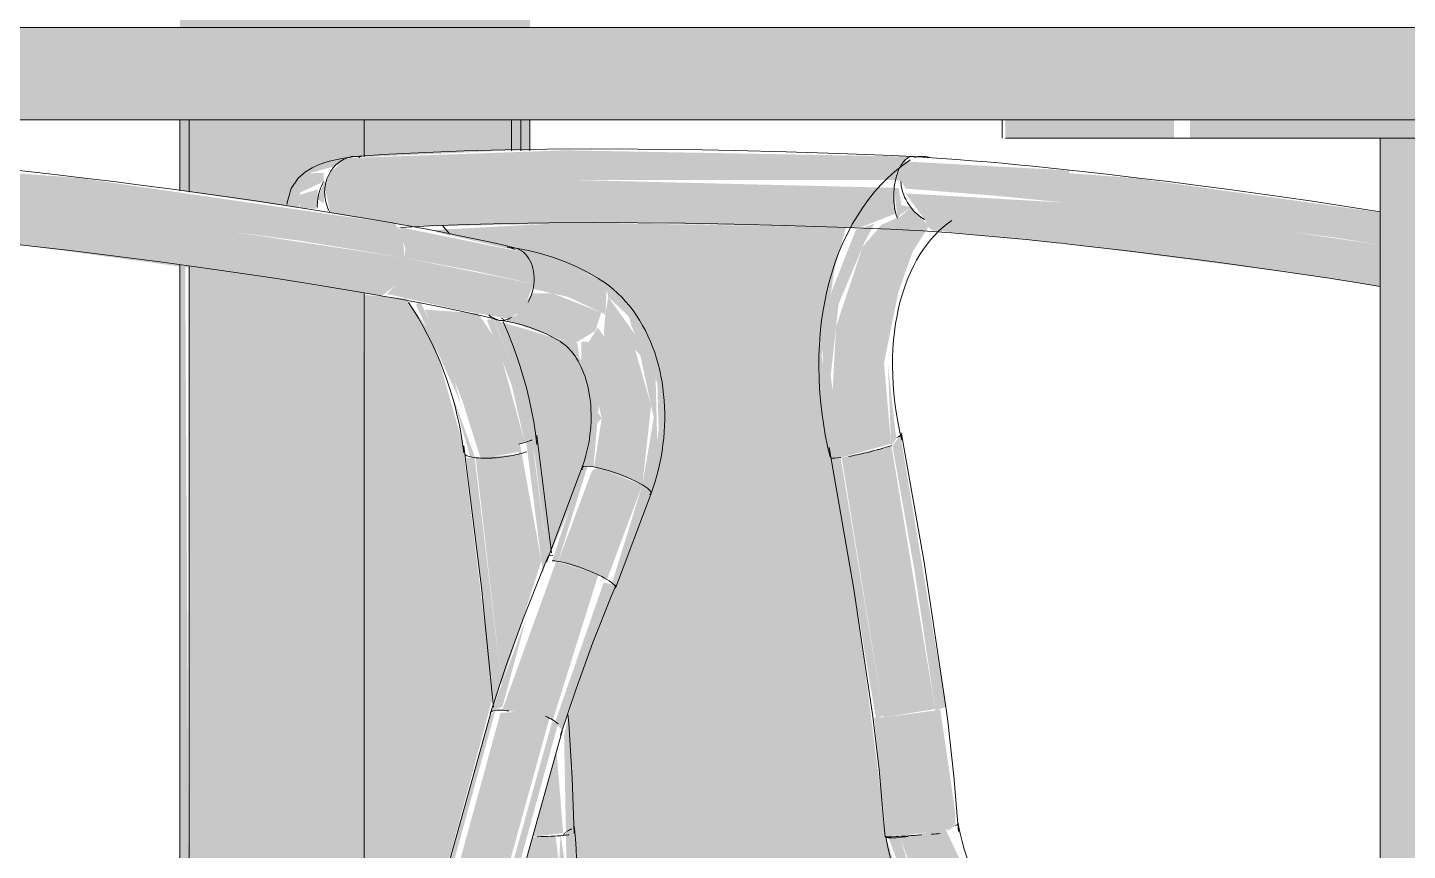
# Model space of a CAD drawing. Header units: inches. Extents: x -55396 to -733, y -290 to 853.
# Drawn here: x -26130.08 to -26111.36, y 18.83 to 30 of the extents above; entities that cross this region are included whole.
import ezdxf

# ---------------------------------------------------------------- set-up
doc = ezdxf.new("R2010")
doc.units = ezdxf.units.IN
doc.header["$MEASUREMENT"] = 0
for name, color, linetype, lineweight in [('A-GLAZ-CWMG', 51, 'Continuous', 9), ('I-FURN', 30, 'Continuous', 9), ('I-WALL', 2, 'Continuous', 9)]:
    doc.layers.add(name, color=color, linetype=linetype, lineweight=lineweight)

# ---------------------------------------------------------------- blocks, each defined once
blk = doc.blocks.new('Falcon 7700 Series Pedestal Base - 36_ Square Top x 30_ - Wheelchair Height-460525-Section 13')
at = {"layer": 'I-FURN'}
for points in [[(-26208.464, 28.75), (-26197.888, 28.75), (-26197.888, 30), (-26223.344, 30), (-26223.344, 28.75), (-26217.104, 28.75)], [(-26205.096, 28.5), (-26202.806, 28.5), (-26202.806, 28.75), (-26205.096, 28.75)], [(-26199.51, 28.5), (-26199.096, 28.5), (-26199.096, 28.75), (-26202.589, 28.75), (-26202.589, 28.5), (-26199.824, 28.5)], [(-26199.824, 0.75), (-26197.888, 0.75), (-26197.888, 28.5), (-26200.01, 28.5), (-26200.01, 0.75)]]:
    blk.add_hatch(color=256, dxfattribs=at).paths.add_polyline_path(points, flags=0)
for p, q in [((-26223.344, 30), (-26197.888, 30)), ((-26197.888, 28.75), (-26223.344, 28.75)), ((-26205.138, 28.75), (-26205.138, 28.5)), ((-26202.806, 28.5), (-26205.096, 28.5)), ((-26202.806, 28.5), (-26202.589, 28.5)), ((-26202.589, 28.5), (-26202.806, 28.5)), ((-26199.51, 28.5), (-26202.589, 28.5)), ((-26200.01, 0.75), (-26200.01, 28.5))]:
    blk.add_line(p, q, dxfattribs=at)
blk = doc.blocks.new('HermanMiller_Collection_Air-Chair_SideChair_Arms - Arms-V2-Section 13')
at = {"layer": 'I-FURN'}
for points in [[(-26124.963, 26.875), (-26124.999, 27.219), (-26125.099, 27.338), (-26129.38, 27.958), (-26130.258, 28.025), (-26130.305, 27.624), (-26126.386, 27.107)], [(-26125.272, 26.362), (-26125.091, 26.5), (-26124.986, 26.747), (-26124.963, 26.875), (-26128.445, 27.401), (-26130.305, 27.624), (-26130.361, 27.076), (-26126.12, 26.5)], [(-26123.211, 26.52), (-26123.283, 26.871), (-26123.352, 26.95), (-26125.043, 27.293), (-26124.957, 27.002), (-26124.963, 26.875), (-26124.027, 26.699)], [(-26123.543, 26.047), (-26123.36, 26.172), (-26123.211, 26.52), (-26124.963, 26.875), (-26125.091, 26.5), (-26125.204, 26.384), (-26124.226, 26.167)], [(-26122.241, 26.106), (-26122.223, 26.448), (-26122.335, 26.593), (-26123.352, 26.962), (-26123.283, 26.871), (-26123.211, 26.52), (-26123.211, 26.45), (-26122.746, 26.344)], [(-26122.668, 25.706), (-26122.375, 25.884), (-26122.298, 26.133), (-26122.956, 26.392), (-26123.238, 26.392), (-26123.447, 26.095), (-26123.607, 26.031), (-26122.76, 25.737)], [(-26121.67, 23.747), (-26121.532, 24.179), (-26121.56, 25.279), (-26121.783, 25.758), (-26122.202, 26.344), (-26122.241, 26.106), (-26121.767, 25.55), (-26121.584, 24.704), (-26121.739, 23.793)], [(-26123.607, 26.031), (-26123.649, 26.065), (-26123.651, 26.047)], [(-26121.739, 23.793), (-26121.62, 24.872), (-26121.839, 25.635), (-26122.241, 26.106), (-26122.259, 25.884), (-26122.254, 25.726), (-26122.566, 25.737), (-26122.566, 25.472), (-26122.418, 25.279), (-26122.291, 24.694), (-26122.394, 24.038), (-26121.832, 23.844)], [(-26122.85, 25.736), (-26123.607, 26.016), (-26123.031, 25.798), (-26122.855, 25.737)], [(-26122.409, 24.575), (-26122.291, 24.694), (-26122.406, 24.849)], [(-26122.882, 22.754), (-26122.483, 24.046), (-26122.558, 23.984), (-26122.962, 22.763), (-26122.902, 22.757)], [(-26122.219, 22.509), (-26121.739, 23.793), (-26122.347, 24.026), (-26122.423, 23.984), (-26122.882, 22.754), (-26122.312, 22.559)], [(-26122.11, 22.422), (-26121.67, 23.747), (-26121.739, 23.793), (-26122.15, 22.462)], [(-26122.957, 20.59), (-26122.338, 22.571), (-26122.909, 22.754), (-26123.64, 20.737), (-26123.119, 20.653), (-26122.957, 20.602)], [(-26122.827, 20.458), (-26122.122, 22.435), (-26122.263, 22.47), (-26122.921, 20.578), (-26122.827, 20.459)], [(-26123.783, 20.719), (-26123.637, 20.782), (-26123.311, 21.997), (-26123.777, 20.737)], [(-26129.5, 0), (-26129.432, 0), (-26123.732, 20.734), (-26123.809, 20.653), (-26129.545, 0)], [(-26129.015, 0), (-26128.699, 0), (-26123, 20.625), (-26123.301, 20.707), (-26123.311, 20.72), (-26123.663, 20.699), (-26129.345, 0), (-26129.131, 0)], [(-26128.699, 0), (-26128.53, 0), (-26122.883, 20.551), (-26122.963, 20.578), (-26127.777, 3.307)]]:
    blk.add_hatch(color=256, dxfattribs=at).paths.add_polyline_path(points, flags=0)
for p, q in [((-26123.428, 27), (-26123.573, 27.021)), ((-26123.688, 26.027), (-26123.591, 26.014)), ((-26122.559, 24.025), (-26123.039, 22.742)), ((-26122.102, 22.392), (-26121.621, 23.678)), ((-26121.644, 23.661), (-26121.621, 23.678)), ((-26123.792, 20.719), (-26129.567, 0)), ((-26128.529, 0), (-26122.828, 20.451))]:
    blk.add_line(p, q, dxfattribs=at)
at = {"layer": 'I-FURN', "flags": 128}
for points in [[(-26125.131, 27.348), (-26125.482, 27.409), (-26125.84, 27.468), (-26126.205, 27.527), (-26126.577, 27.585), (-26126.955, 27.642), (-26127.338, 27.698), (-26127.725, 27.753), (-26128.116, 27.806), (-26128.511, 27.858), (-26128.909, 27.909), (-26129.309, 27.958), (-26129.711, 28.005), (-26130.113, 28.051), (-26130.252, 28.066)], [(-26123.472, 27.012), (-26123.653, 27.054), (-26123.842, 27.096), (-26124.038, 27.138), (-26124.24, 27.18), (-26124.449, 27.222), (-26124.665, 27.263), (-26124.887, 27.304), (-26125.114, 27.345), (-26125.131, 27.348)], [(-26125.304, 26.363), (-26125.649, 26.423), (-26126.002, 26.482), (-26126.362, 26.54), (-26126.729, 26.597), (-26127.102, 26.653), (-26127.48, 26.708), (-26127.862, 26.762), (-26128.249, 26.815), (-26128.64, 26.867), (-26129.033, 26.917), (-26129.429, 26.965), (-26129.826, 27.012), (-26130.224, 27.057), (-26130.361, 27.072)], [(-26122.334, 26.592), (-26122.484, 26.678), (-26122.638, 26.755), (-26122.796, 26.823), (-26122.957, 26.883), (-26123.12, 26.933), (-26123.286, 26.973), (-26123.428, 27)], [(-26121.621, 23.678), (-26121.593, 23.758), (-26121.567, 23.839), (-26121.543, 23.921), (-26121.522, 24.004), (-26121.502, 24.087), (-26121.486, 24.171), (-26121.471, 24.256), (-26121.459, 24.341), (-26121.449, 24.426), (-26121.442, 24.511), (-26121.437, 24.596), (-26121.435, 24.682), (-26121.435, 24.767), (-26121.437, 24.852), (-26121.442, 24.936), (-26121.45, 25.02), (-26121.46, 25.104), (-26121.472, 25.187), (-26121.487, 25.269), (-26121.504, 25.35), (-26121.525, 25.431), (-26121.547, 25.51), (-26121.572, 25.588), (-26121.6, 25.665), (-26121.63, 25.741), (-26121.663, 25.815), (-26121.698, 25.887), (-26121.736, 25.958), (-26121.777, 26.027), (-26121.82, 26.094), (-26121.866, 26.159), (-26121.914, 26.222), (-26121.966, 26.282), (-26122.019, 26.34), (-26122.075, 26.395), (-26122.134, 26.448), (-26122.195, 26.497), (-26122.259, 26.544), (-26122.325, 26.587), (-26122.334, 26.592)], [(-26123.704, 26.039), (-26123.876, 26.079), (-26124.056, 26.119), (-26124.244, 26.16), (-26124.439, 26.2), (-26124.641, 26.24), (-26124.851, 26.281), (-26125.066, 26.321), (-26125.287, 26.36), (-26125.304, 26.363)], [(-26123.591, 26.014), (-26123.48, 25.992), (-26123.37, 25.964), (-26123.26, 25.93), (-26123.152, 25.889), (-26123.045, 25.841), (-26122.94, 25.788), (-26122.852, 25.737)], [(-26122.852, 25.737), (-26122.83, 25.722), (-26122.807, 25.706), (-26122.785, 25.689), (-26122.762, 25.669), (-26122.74, 25.647), (-26122.718, 25.623), (-26122.695, 25.597), (-26122.674, 25.569), (-26122.652, 25.539), (-26122.631, 25.507), (-26122.611, 25.472), (-26122.591, 25.436), (-26122.572, 25.398), (-26122.554, 25.358), (-26122.537, 25.316), (-26122.521, 25.272), (-26122.506, 25.226), (-26122.492, 25.179), (-26122.48, 25.131), (-26122.469, 25.081), (-26122.46, 25.03), (-26122.452, 24.977), (-26122.445, 24.924), (-26122.44, 24.87), (-26122.437, 24.815), (-26122.435, 24.759), (-26122.435, 24.703), (-26122.436, 24.646), (-26122.439, 24.59), (-26122.444, 24.532), (-26122.45, 24.475), (-26122.458, 24.418), (-26122.467, 24.361), (-26122.478, 24.305), (-26122.491, 24.249), (-26122.505, 24.194), (-26122.521, 24.139), (-26122.538, 24.085), (-26122.557, 24.032), (-26122.559, 24.025)], [(-26122.559, 24.025), (-26122.56, 24.024), (-26122.551, 23.995)], [(-26122.403, 24.038), (-26122.483, 24.046), (-26122.536, 24.042), (-26122.559, 24.025)], [(-26121.739, 23.793), (-26121.832, 23.844), (-26121.942, 23.894), (-26122.063, 23.942), (-26122.185, 23.984), (-26122.301, 24.016), (-26122.403, 24.038)], [(-26121.621, 23.678), (-26121.621, 23.679), (-26121.63, 23.708), (-26121.67, 23.747), (-26121.739, 23.793)], [(-26123.802, 20.698), (-26123.582, 21.355), (-26123.343, 22.009), (-26123.085, 22.66), (-26123.016, 22.826)], [(-26122.849, 20.394), (-26122.638, 21.025), (-26122.409, 21.653), (-26122.161, 22.279), (-26122.094, 22.438)]]:
    blk.add_lwpolyline(points, dxfattribs=at)
at = {"layer": 'I-FURN'}
for centre, major_axis, ratio, start_param, end_param in [((-26123.63, 26.524), (0.057, 0.497), 0.711436, 6.24849, 6.283185), ((-26123.63, 26.524), (0.057, 0.497), 0.711436, 5.98669, 6.24849), ((-26123.588, 26.525), (0.116, 0.486), 0.74611, 4.877543, 6.283185), ((-26123.588, 26.525), (0.116, 0.486), 0.74611, 4.353944, 4.877543), ((-26123.588, 26.525), (0.116, 0.486), 0.74611, 2.783148, 3.044947), ((-26123.63, 26.524), (0.057, 0.497), 0.711436, 2.845098, 3.106897), ((-26123.63, 26.524), (0.057, 0.497), 0.711436, 3.106897, 3.630496), ((-26122.555, 22.632), (-0.461, 0.194), 0.144221, 5.822246, 6.345845), ((-26122.57, 22.567), (-0.468, 0.175), 0.191458, 5.509821, 5.771621), ((-26122.57, 22.567), (-0.468, 0.175), 0.191458, 3.939025, 5.509821), ((-26122.57, 22.567), (-0.468, 0.175), 0.191458, 3.141593, 3.939025), ((-26123.326, 20.546), (-0.476, 0.152), 0.239355, 5.543411, 6.328809), ((-26123.326, 20.546), (-0.476, 0.152), 0.239355, 5.282674, 5.542834), ((-26123.31, 20.585), (-0.482, 0.134), 0.301377, 3.976352, 4.23196), ((-26123.31, 20.585), (-0.482, 0.134), 0.301377, 3.714553, 3.976352)]:
    blk.add_ellipse(centre, major_axis=major_axis, ratio=ratio, start_param=start_param, end_param=end_param, dxfattribs=at)
blk = doc.blocks.new('HermanMiller_Collection_Air-Chair_SideChair_Arms - Arms-V15-Section 13')
at = {"layer": 'I-FURN'}
for points in [[(-26126.047, 27.825), (-26122.661, 27.931), (-26118.303, 27.933), (-26118.143, 28.228), (-26118.091, 28.249), (-26122.794, 28.334), (-26125.748, 28.228), (-26125.98, 28.032), (-26126.024, 27.933)], [(-26115.996, 27.624), (-26115.945, 28.061), (-26118.193, 28.184), (-26118.303, 27.933), (-26118.22, 27.909), (-26118.166, 27.814), (-26116.974, 27.72)], [(-26126.425, 27.741), (-26126.065, 27.909), (-26126.065, 28.029), (-26126.316, 28.018), (-26126.37, 27.904)], [(-26111.727, 27.05), (-26111.727, 27.491), (-26115.072, 27.958), (-26115.95, 28.025), (-26115.996, 27.624), (-26112.337, 27.149)], [(-26117.924, 27.43), (-26118.163, 27.741), (-26117.93, 27.432)], [(-26111.727, 26.486), (-26111.727, 27.05), (-26114.137, 27.401), (-26115.996, 27.624), (-26116.053, 27.076), (-26112.567, 26.623)], [(-26123.335, 24.369), (-26123.245, 24.405), (-26123.407, 25.162), (-26123.757, 26.05), (-26123.848, 26.031), (-26123.51, 25.137), (-26123.336, 24.375)], [(-26123.649, 21.084), (-26123.11, 22.757), (-26123.4, 24.351), (-26123.417, 24.268), (-26123.407, 24.212), (-26124, 24.155), (-26123.653, 21.128)], [(-26123.089, 22.597), (-26123.028, 22.838), (-26123.237, 24.405), (-26123.315, 24.375), (-26123.09, 22.605)], [(-26117.763, 20.731), (-26117.621, 20.78), (-26118.237, 24.464), (-26118.346, 24.327), (-26118.037, 22.577)], [(-26123.75, 20.809), (-26123.653, 21.128), (-26124.015, 24.163), (-26124.128, 24.155), (-26123.783, 21.122)], [(-26118.544, 20.635), (-26118.467, 20.656), (-26119.048, 24.162), (-26119.164, 24.155), (-26118.572, 20.637)], [(-26118.464, 20.637), (-26117.766, 20.75), (-26118.36, 24.327), (-26119.034, 24.162), (-26118.465, 20.644)], [(-26118.429, 19.015), (-26118.3, 19.033), (-26118.464, 20.637), (-26118.594, 20.635), (-26118.464, 19.363)], [(-26118.299, 19.02), (-26117.598, 19.118), (-26117.763, 20.731), (-26118.464, 20.637), (-26118.3, 19.025)], [(-26117.596, 19.095), (-26117.49, 19.169), (-26117.49, 19.33), (-26117.697, 20.747), (-26117.763, 20.731), (-26117.598, 19.118)], [(-26123.229, 19.016), (-26122.813, 19.068), (-26122.904, 20.18), (-26123.176, 19.206)], [(-26122.812, 19.034), (-26122.731, 19.122), (-26122.813, 19.051)], [(-26117.471, 17.287), (-26117.015, 17.647), (-26116.905, 17.697), (-26117.397, 18.64), (-26117.628, 19.123), (-26118.244, 19.009), (-26117.823, 17.869), (-26117.746, 17.742)], [(-26123.638, 17.549), (-26122.935, 17.55), (-26122.843, 18.393), (-26122.916, 19.026), (-26123.231, 19.009), (-26123.637, 17.55)], [(-26122.935, 17.549), (-26122.837, 17.63), (-26122.808, 18.005), (-26122.751, 18.393), (-26122.846, 19.032), (-26122.851, 19.026), (-26122.915, 17.642), (-26122.935, 17.55)], [(-26117.573, 17.095), (-26117.471, 17.287), (-26118.056, 18.406), (-26118.244, 19.009), (-26118.399, 19.002), (-26117.838, 17.5), (-26117.605, 17.144)]]:
    blk.add_hatch(color=256, dxfattribs=at).paths.add_polyline_path(points, flags=0)
h = blk.add_hatch(color=256, dxfattribs=at)
h.paths.add_polyline_path([(-26123.903, 24.155), (-26123.407, 24.242), (-26123.393, 24.353), (-26123.336, 24.375), (-26123.71, 25.736), (-26123.969, 26.122), (-26124.69, 26.172), (-26124.191, 24.964), (-26123.935, 24.157)], flags=0)
h.paths.add_polyline_path([(-26124.599, 27.23), (-26124.76, 27.303), (-26124.603, 27.23)], flags=0)
h.paths.add_polyline_path([(-26126.063, 27.609), (-26126.045, 27.933), (-26126.144, 27.671), (-26126.065, 27.611)], flags=0)
h = blk.add_hatch(color=256, dxfattribs=at)
h.paths.add_polyline_path([(-26118.829, 27.281), (-26118.725, 27.308), (-26118.298, 27.477), (-26118.327, 27.825), (-26122.661, 27.931), (-26126.047, 27.825), (-26125.971, 27.481), (-26124.867, 27.297), (-26122.066, 27.356), (-26118.832, 27.281)], flags=0)
h.paths.add_polyline_path([(-26126.048, 27.713), (-26126.047, 27.713), (-26126.027, 27.713)], flags=0)
h = blk.add_hatch(color=256, dxfattribs=at)
h.paths.add_polyline_path([(-26126.149, 27.56), (-26126.144, 27.804), (-26126.423, 27.72), (-26126.382, 27.548), (-26126.145, 27.542)], flags=0)
h.paths.add_polyline_path([(-26126.014, 27.495), (-26126.017, 27.579), (-26126.017, 27.501)], flags=0)
h = blk.add_hatch(color=256, dxfattribs=at)
h.paths.add_polyline_path([(-26119.125, 24.155), (-26119.048, 24.162), (-26119.183, 25.279), (-26119.076, 26.248), (-26118.725, 27.084), (-26118.59, 27.338), (-26118.841, 27.255), (-26119.174, 26.412), (-26119.293, 25.719), (-26119.279, 24.869), (-26119.174, 24.157)], flags=0)
h.paths.add_polyline_path([(-26118.225, 27.609), (-26118.186, 27.72), (-26118.226, 27.624)], flags=0)
h = blk.add_hatch(color=256, dxfattribs=at)
h.paths.add_polyline_path([(-26116.053, 27.076), (-26115.996, 27.624), (-26118.166, 27.749), (-26117.908, 27.393), (-26117.856, 27.288), (-26117.802, 27.247), (-26117.124, 27.181)], flags=0)
h.paths.add_polyline_path([(-26118.276, 27.406), (-26118.211, 27.499), (-26118.259, 27.821), (-26118.321, 27.825), (-26118.278, 27.411)], flags=0)
h = blk.add_hatch(color=256, dxfattribs=at)
h.paths.add_polyline_path([(-26119.048, 24.162), (-26118.364, 24.351), (-26118.46, 25.445), (-26118.266, 26.407), (-26118.073, 26.953), (-26117.851, 27.307), (-26118.097, 27.56), (-26118.322, 27.398), (-26118.495, 27.325), (-26118.752, 27.019), (-26119.11, 25.941), (-26119.16, 25.031), (-26119.076, 24.38)], flags=0)
h.paths.add_polyline_path([(-26118.265, 27.411), (-26118.097, 27.56), (-26118.216, 27.59), (-26118.268, 27.411)], flags=0)
h = blk.add_hatch(color=256, dxfattribs=at)
h.paths.add_polyline_path([(-26120.428, 17.999), (-26118.133, 18.063), (-26118.433, 19.01), (-26118.431, 19.041), (-26118.827, 22.135), (-26119.306, 25.55), (-26119.131, 26.72), (-26118.978, 27.286), (-26122.634, 27.356), (-26124.589, 27.252), (-26124.506, 27.216), (-26123.472, 26.98), (-26122.404, 26.625), (-26122.223, 26.448), (-26122.202, 26.344), (-26121.918, 26.073), (-26121.888, 25.949), (-26121.535, 25.174), (-26121.518, 24.537), (-26121.603, 23.959), (-26122.722, 20.742), (-26122.801, 20.396), (-26122.762, 18.285), (-26122.751, 18.004), (-26121.431, 18)], flags=0)
h.paths.add_polyline_path([(-26122.291, 24.694), (-26122.408, 24.694), (-26122.347, 24.783), (-26122.301, 24.711)], flags=0)
h.paths.add_polyline_path([(-26123.021, 22.782), (-26122.483, 24.046), (-26122.402, 24.039), (-26122.33, 24.878), (-26122.423, 25.304), (-26122.592, 25.517), (-26122.622, 25.72), (-26122.76, 25.737), (-26123.746, 26.031), (-26123.407, 25.162), (-26123.196, 24.169), (-26123.023, 22.794)], flags=0)
h.paths.add_polyline_path([(-26119.293, 25.719), (-26119.241, 26.168), (-26119.291, 25.726)], flags=0)
h.paths.add_polyline_path([(-26122.2, 25.724), (-26122.343, 25.928), (-26122.466, 25.734), (-26122.254, 25.726)], flags=0)
h = blk.add_hatch(color=256, dxfattribs=at)
h.paths.add_polyline_path([(-26124.008, 24.162), (-26124.332, 25.048), (-26124.074, 24.174), (-26124.044, 24.169)], flags=0)
h.paths.add_polyline_path([(-26124.177, 24.798), (-26124.364, 25.475), (-26124.752, 26.279), (-26124.809, 26.237), (-26124.244, 24.993), (-26124.191, 24.84)], flags=0)
h = blk.add_hatch(color=256, dxfattribs=at)
h.paths.add_polyline_path([(-26118.36, 24.327), (-26118.294, 24.419), (-26118.408, 25.445), (-26118.364, 24.351)], flags=0)
h.paths.add_polyline_path([(-26118.253, 24.456), (-26118.247, 24.464), (-26118.255, 24.464)], flags=0)
for p, q in [((-26126.559, 27.627), (-26126.561, 27.605)), ((-26124.45, 27.313), (-26124.353, 27.196)), ((-26122.97, 22.869), (-26123.173, 24.462))]:
    blk.add_line(p, q, dxfattribs=at)
at = {"layer": 'I-FURN', "flags": 128}
for points in [[(-26125.647, 28.25), (-26125.177, 28.28), (-26124.68, 28.306), (-26124.156, 28.326), (-26123.605, 28.34), (-26123.029, 28.35), (-26122.427, 28.353), (-26121.801, 28.352), (-26121.152, 28.345), (-26120.481, 28.332), (-26119.789, 28.314), (-26119.077, 28.291), (-26118.346, 28.263), (-26118.069, 28.251)], [(-26126.559, 27.627), (-26126.503, 27.817), (-26126.409, 27.954), (-26126.31, 28.041), (-26126.219, 28.098), (-26126.133, 28.137), (-26126.05, 28.167), (-26125.967, 28.191), (-26125.881, 28.211), (-26125.792, 28.228), (-26125.697, 28.243), (-26125.671, 28.247)], [(-26118.106, 28.206), (-26118.21, 28.13), (-26118.311, 28.048), (-26118.407, 27.961), (-26118.499, 27.868), (-26118.587, 27.77), (-26118.669, 27.667), (-26118.748, 27.559), (-26118.821, 27.447), (-26118.89, 27.331), (-26118.953, 27.211), (-26119.012, 27.088), (-26119.067, 26.961), (-26119.116, 26.83), (-26119.161, 26.697), (-26119.2, 26.561), (-26119.235, 26.422), (-26119.265, 26.281), (-26119.29, 26.138), (-26119.311, 25.993), (-26119.326, 25.845), (-26119.337, 25.697), (-26119.344, 25.547), (-26119.345, 25.395), (-26119.342, 25.243), (-26119.334, 25.09), (-26119.321, 24.936), (-26119.304, 24.782), (-26119.283, 24.628), (-26119.257, 24.474), (-26119.226, 24.32), (-26119.191, 24.167)], [(-26118.067, 28.251), (-26117.872, 28.238), (-26117.674, 28.224), (-26117.473, 28.209), (-26117.27, 28.193), (-26117.064, 28.176), (-26116.858, 28.158), (-26116.649, 28.139), (-26116.44, 28.118), (-26116.23, 28.097), (-26116.019, 28.075), (-26115.944, 28.066)], [(-26111.727, 27.5), (-26111.897, 27.527), (-26112.269, 27.585), (-26112.646, 27.642), (-26113.029, 27.698), (-26113.417, 27.753), (-26113.808, 27.806), (-26114.203, 27.858), (-26114.601, 27.909), (-26115.001, 27.958), (-26115.402, 28.005), (-26115.805, 28.051), (-26115.944, 28.066)], [(-26125.015, 27.288), (-26124.629, 27.307), (-26124.116, 27.327), (-26123.576, 27.341), (-26123.009, 27.35), (-26122.416, 27.353), (-26121.799, 27.352), (-26121.157, 27.344), (-26120.493, 27.332), (-26119.808, 27.314), (-26119.102, 27.291), (-26118.377, 27.263), (-26118.12, 27.252)], [(-26117.541, 27.38), (-26117.601, 27.337), (-26117.659, 27.29), (-26117.715, 27.239), (-26117.77, 27.183), (-26117.823, 27.123), (-26117.875, 27.059), (-26117.925, 26.991), (-26117.972, 26.918), (-26118.018, 26.842), (-26118.061, 26.761), (-26118.101, 26.676), (-26118.139, 26.587), (-26118.174, 26.495), (-26118.206, 26.399), (-26118.235, 26.299), (-26118.261, 26.196), (-26118.283, 26.091), (-26118.303, 25.982), (-26118.318, 25.87), (-26118.33, 25.756), (-26118.339, 25.64), (-26118.344, 25.521), (-26118.345, 25.401), (-26118.342, 25.279), (-26118.336, 25.156), (-26118.326, 25.032), (-26118.312, 24.907), (-26118.294, 24.781), (-26118.273, 24.655), (-26118.248, 24.529), (-26118.219, 24.402)], [(-26118.122, 27.252), (-26117.932, 27.24), (-26117.738, 27.226), (-26117.542, 27.212), (-26117.344, 27.196), (-26117.143, 27.179), (-26116.94, 27.162), (-26116.737, 27.143), (-26116.532, 27.123), (-26116.326, 27.102), (-26116.12, 27.08), (-26116.053, 27.072)], [(-26111.727, 26.487), (-26112.054, 26.54), (-26112.42, 26.597), (-26112.793, 26.653), (-26113.171, 26.708), (-26113.554, 26.762), (-26113.941, 26.815), (-26114.331, 26.867), (-26114.725, 26.917), (-26115.12, 26.965), (-26115.517, 27.012), (-26115.915, 27.057), (-26116.053, 27.072)], [(-26124.911, 26.27), (-26124.843, 26.164), (-26124.777, 26.056), (-26124.713, 25.944), (-26124.653, 25.831), (-26124.595, 25.715), (-26124.54, 25.597), (-26124.489, 25.477), (-26124.44, 25.355), (-26124.395, 25.233), (-26124.354, 25.109), (-26124.315, 24.984), (-26124.281, 24.858), (-26124.25, 24.732), (-26124.222, 24.605), (-26124.198, 24.479), (-26124.178, 24.353), (-26124.162, 24.228)], [(-26123.627, 26.005), (-26123.565, 25.86), (-26123.506, 25.713), (-26123.452, 25.564), (-26123.401, 25.414), (-26123.355, 25.263), (-26123.313, 25.111), (-26123.275, 24.958), (-26123.242, 24.804), (-26123.213, 24.65), (-26123.189, 24.496), (-26123.169, 24.342)], [(-26117.621, 20.78), (-26117.914, 22.744), (-26118.222, 24.486)], [(-26124.163, 24.323), (-26123.921, 22.401), (-26123.761, 20.775)], [(-26119.205, 24.299), (-26118.868, 22.377), (-26118.612, 20.647)], [(-26122.666, 19.062), (-26122.692, 19.812), (-26122.739, 20.56), (-26122.749, 20.679)], [(-26118.612, 20.647), (-26118.526, 19.929), (-26118.46, 19.207), (-26118.446, 19.017)], [(-26117.448, 19.086), (-26117.511, 19.837), (-26117.596, 20.584), (-26117.621, 20.78)], [(-26122.746, 17.567), (-26122.719, 17.688), (-26122.695, 17.812), (-26122.676, 17.937), (-26122.66, 18.064), (-26122.647, 18.192), (-26122.639, 18.322), (-26122.633, 18.453), (-26122.632, 18.585), (-26122.633, 18.719), (-26122.639, 18.853), (-26122.647, 18.987), (-26122.66, 19.122), (-26122.664, 19.161)], [(-26116.78, 17.694), (-26116.844, 17.778), (-26116.905, 17.864), (-26116.964, 17.953), (-26117.021, 18.045), (-26117.075, 18.138), (-26117.126, 18.234), (-26117.174, 18.333), (-26117.219, 18.432), (-26117.262, 18.534), (-26117.301, 18.637), (-26117.337, 18.741), (-26117.37, 18.846), (-26117.399, 18.953), (-26117.425, 19.059), (-26117.448, 19.167), (-26117.453, 19.197)], [(-26118.437, 19.015), (-26118.409, 18.877), (-26118.377, 18.74), (-26118.34, 18.603), (-26118.299, 18.468), (-26118.255, 18.334), (-26118.205, 18.201), (-26118.152, 18.07), (-26118.095, 17.941), (-26118.034, 17.815), (-26117.969, 17.69), (-26117.9, 17.568), (-26117.828, 17.448), (-26117.752, 17.331), (-26117.673, 17.217), (-26117.59, 17.106), (-26117.565, 17.075)]]:
    blk.add_lwpolyline(points, dxfattribs=at)
at = {"layer": 'I-FURN'}
for centre, major_axis, ratio, start_param, end_param in [((-26125.801, 27.793), (0.241, 0.438), 0.575844, 0.052593, 0.576192), ((-26117.823, 27.793), (-0.282, 0.413), 0.716528, 5.57384, 6.097439), ((-26125.801, 27.793), (0.241, 0.438), 0.575844, 1.623389, 2.146988), ((-26117.823, 27.793), (-0.282, 0.413), 0.716528, 0.861451, 1.38505), ((-26125.801, 27.793), (0.241, 0.438), 0.575844, 2.146988, 2.408788), ((-26117.823, 27.793), (-0.282, 0.413), 0.716528, 1.38505, 2.170448), ((-26123.668, 24.392), (0.495, 0.07), 0.185134, 5.21887, 5.480669), ((-26123.668, 24.392), (0.495, 0.07), 0.185134, 5.480669, 5.742468), ((-26118.714, 24.392), (0.491, 0.093), 0.137076, 5.750632, 6.274231), ((-26118.714, 24.392), (0.491, 0.093), 0.137076, 0, 0.252845), ((-26123.665, 24.285), (0.497, 0.057), 0.234229, 3.138866, 3.141593), ((-26123.665, 24.285), (0.497, 0.057), 0.234229, 3.400666, 3.924264), ((-26123.665, 24.285), (0.497, 0.057), 0.234229, 3.93217, 4.186064), ((-26123.665, 24.285), (0.497, 0.057), 0.234229, 4.197005, 4.447863), ((-26123.665, 24.285), (0.497, 0.057), 0.234229, 4.452168, 4.709663), ((-26123.665, 24.285), (0.497, 0.057), 0.234229, 4.713014, 4.971462), ((-26123.665, 24.285), (0.497, 0.057), 0.234229, 4.975221, 5.233261), ((-26123.665, 24.285), (0.497, 0.057), 0.234229, 5.239572, 5.495061), ((-26118.705, 24.285), (0.486, 0.118), 0.11091, 3.117428, 3.141593), ((-26118.705, 24.285), (0.486, 0.118), 0.11091, 3.379228, 3.902826), ((-26118.705, 24.285), (0.486, 0.118), 0.11091, 4.192229, 4.426425), ((-26118.705, 24.285), (0.486, 0.118), 0.11091, 4.449986, 4.688225), ((-26118.705, 24.285), (0.486, 0.118), 0.11091, 4.712585, 4.950024), ((-26118.705, 24.285), (0.486, 0.118), 0.11091, 4.977051, 5.211823), ((-26118.705, 24.285), (0.486, 0.118), 0.11091, 5.243425, 5.473623), ((-26123.161, 19.106), (0.497, 0.055), 0.180952, 5.626605, 5.888404), ((-26117.945, 19.106), (0.492, 0.091), 0.107353, 5.872701, 6.396299), ((-26123.166, 19.052), (0.5, 0.01), 0.069551, 4.710571, 5.495969), ((-26123.166, 19.052), (0.5, 0.01), 0.069551, 5.495969, 5.757768), ((-26117.945, 19.106), (0.492, 0.091), 0.107353, 2.992907, 4.040105), ((-26117.947, 19.052), (0.499, 0.035), 0.020295, 2.880196, 3.141593), ((-26117.947, 19.052), (0.499, 0.035), 0.020295, 3.141996, 3.927394), ((-26117.947, 19.052), (0.499, 0.035), 0.020295, 3.927394, 4.712792), ((-26117.945, 19.106), (0.492, 0.091), 0.107353, 4.040105, 4.301904), ((-26117.947, 19.052), (0.499, 0.035), 0.020295, 4.974592, 5.236391)]:
    blk.add_ellipse(centre, major_axis=major_axis, ratio=ratio, start_param=start_param, end_param=end_param, dxfattribs=at)
for points, knots in [([(-26126.047, 27.825), (-26126.041, 27.881), (-26126.012, 27.989), (-26125.913, 28.139), (-26125.811, 28.206), (-26125.748, 28.228)], [-1, -1, -1, -1, -0.7857143, -0.5714286, -0.2857143, -0.2857143, -0.2857143, -0.2857143]), ([(-26125.671, 28.247), (-26125.664, 28.248), (-26125.625, 28.252), (-26125.585, 28.251), (-26125.552, 28.245)], [-0.1714327, -0.1714327, -0.1714327, -0.1714327, -0.1428571, 0, 0, 0, 0]), ([(-26118.321, 27.825), (-26118.315, 27.881), (-26118.294, 27.989), (-26118.234, 28.139), (-26118.161, 28.225), (-26118.091, 28.253), (-26118.057, 28.251), (-26118.04, 28.245)], [-1, -1, -1, -1, -0.785714, -0.571429, -0.285714, -0.142857, 0, 0, 0, 0]), ([(-26125.985, 27.501), (-26126.002, 27.533), (-26126.045, 27.636), (-26126.055, 27.751), (-26126.047, 27.825)], [-0.4285714, -0.4285714, -0.4285714, -0.4285714, -0.2857143, 0, 0, 0, 0])]:
    blk.add_open_spline(points, degree=3, knots=knots, dxfattribs=at)
blk.add_open_spline([(-26118.278, 27.411), (-26118.3, 27.466), (-26118.33, 27.598), (-26118.329, 27.751), (-26118.321, 27.825)], degree=3, dxfattribs=at)
blk = doc.blocks.new('Rectangular Mullion - Exterior 2_ x 4_5_-1142586-Section 13')
at = {"layer": 'A-GLAZ-CWMG'}
h = blk.add_hatch(color=256, dxfattribs=at)
h.paths.add_polyline_path([(-26125.515, 2), (-26125.603, 8.19), (-26127.634, 2)], flags=0)
h.paths.add_polyline_path([(-26123.39, 2), (-26123.419, 14.845), (-26123.515, 14.551), (-26123.515, 2), (-26123.419, 2)], flags=0)
h.paths.add_polyline_path([(-26127.89, 6.011), (-26125.515, 14.532), (-26125.515, 15.71), (-26127.89, 15.514), (-26127.89, 8.19)], flags=0)
h.paths.add_polyline_path([(-26125.515, 17.55), (-26125.524, 26.403), (-26127.89, 26.765), (-26127.89, 17.551), (-26125.674, 17.55)], flags=0)
h.paths.add_polyline_path([(-26126.402, 27.551), (-26126.37, 27.904), (-26126.27, 28.02), (-26125.916, 28.117), (-26125.65, 28.253), (-26125.515, 28.253), (-26125.515, 28.75), (-26127.89, 28.75), (-26127.89, 27.768), (-26126.403, 27.551)], flags=0)
h.paths.add_polyline_path([(-26123.515, 28.325), (-26123.39, 28.334), (-26123.39, 28.75), (-26123.515, 28.75), (-26123.515, 28.334)], flags=0)
h.paths.add_polyline_path([(-26127.89, 30), (-26125.515, 30), (-26125.515, 98), (-26127.89, 98), (-26127.89, 32.603)], flags=0)
h.paths.add_polyline_path([(-26123.515, 30), (-26123.39, 30), (-26123.39, 96), (-26123.515, 96), (-26123.515, 32.603)], flags=0)
for p, q in [((-26127.89, 27.768), (-26127.89, 28.75)), ((-26123.39, 28.75), (-26123.39, 28.327)), ((-26127.89, 17.522), (-26127.89, 26.765))]:
    blk.add_line(p, q, dxfattribs=at)
blk = doc.blocks.new('Rectangular Mullion - Exterior 2_ x 4_5_-1142587-Section 13')
at = {"layer": 'A-GLAZ-CWMG'}
h = blk.add_hatch(color=256, dxfattribs=at)
h.paths.add_polyline_path([(-26123.515, 2), (-26123.537, 14.485), (-26125.515, 8.19), (-26125.515, 2), (-26123.537, 2)], flags=0)
h.paths.add_polyline_path([(-26125.515, 14.532), (-26125.26, 15.722), (-26125.515, 15.675), (-26125.515, 15.514)], flags=0)
h.paths.add_polyline_path([(-26124.674, 17.549), (-26123.763, 20.934), (-26124.177, 24.354), (-26124.594, 25.821), (-26124.939, 26.322), (-26125.515, 26.373), (-26125.515, 17.55), (-26125.106, 17.55)], flags=0)
h.paths.add_polyline_path([(-26124.047, 24.309), (-26124.042, 24.312), (-26124.087, 24.461)], flags=0)
h.paths.add_polyline_path([(-26125.515, 28.244), (-26123.515, 28.334), (-26123.515, 28.75), (-26125.515, 28.75), (-26125.515, 28.253)], flags=0)
h.paths.add_polyline_path([(-26125.515, 30), (-26123.515, 30), (-26123.515, 98), (-26125.515, 98), (-26125.515, 32.603)], flags=0)
for p, q in [((-26125.515, 28.75), (-26125.515, 28.244)), ((-26123.515, 28.325), (-26123.515, 28.75)), ((-26125.515, 26.401), (-26125.515, 17.518))]:
    blk.add_line(p, q, dxfattribs=at)

msp = doc.modelspace()

# ---------------------------------------------------------------- hatches: boundary and pattern name
at = {"layer": 'I-WALL', "lineweight": 5}
h = msp.add_hatch(color=256, dxfattribs=at)
h.paths.add_polyline_path([(-26128.015, 0), (-26125.515, 0), (-26125.515, 2), (-26127.634, 2), (-26128.015, 0.839)], flags=0)
h.paths.add_polyline_path([(-26123.293, 2), (-26123.265, 2), (-26123.293, 15.228), (-26123.39, 14.932), (-26123.39, 2)], flags=0)
h.paths.add_polyline_path([(-26128.015, 5.563), (-26127.89, 6.011), (-26127.945, 15.619), (-26128.015, 15.606), (-26128.015, 8.19)], flags=0)
h.paths.add_polyline_path([(-26127.89, 17.551), (-26127.943, 26.773), (-26128.015, 26.783), (-26128.015, 17.551)], flags=0)
h.paths.add_polyline_path([(-26127.89, 27.768), (-26127.89, 28.75), (-26128.015, 28.75), (-26128.015, 27.786)], flags=0)
h.paths.add_polyline_path([(-26123.39, 28.327), (-26123.265, 28.334), (-26123.265, 28.75), (-26123.39, 28.75), (-26123.39, 28.334)], flags=0)
h.paths.add_polyline_path([(-26127.89, 30), (-26127.89, 98), (-26128.015, 98), (-26128.015, 30)], flags=0)
h.paths.add_polyline_path([(-26123.39, 30), (-26123.265, 30), (-26123.265, 96), (-26123.39, 96), (-26123.39, 32.603)], flags=0)

# ---------------------------------------------------------------- linework, layer by layer
at = {"layer": 'I-WALL'}
for p, q in [((-26128.015, 27.786), (-26128.015, 28.75)), ((-26123.265, 28.75), (-26123.265, 28.328)), ((-26128.015, 17.54), (-26128.015, 26.783))]:
    msp.add_line(p, q, dxfattribs=at)

# ---------------------------------------------------------------- block references
at = {"layer": 'A-GLAZ-CWMG'}
for name in ['Rectangular Mullion - Exterior 2_ x 4_5_-1142586-Section 13', 'Rectangular Mullion - Exterior 2_ x 4_5_-1142587-Section 13']:
    msp.add_blockref(name, (0, 0), dxfattribs=at)
at = {"layer": 'I-FURN'}
for name, p in [('Falcon 7700 Series Pedestal Base - 36_ Square Top x 30_ - Wheelchair Height-460525-Section 13', (88.283, 0)), ('HermanMiller_Collection_Air-Chair_SideChair_Arms - Arms-V2-Section 13', (0, 0)), ('HermanMiller_Collection_Air-Chair_SideChair_Arms - Arms-V15-Section 13', (0, 0))]:
    msp.add_blockref(name, p, dxfattribs=at)

doc.saveas('drawing.dxf')
